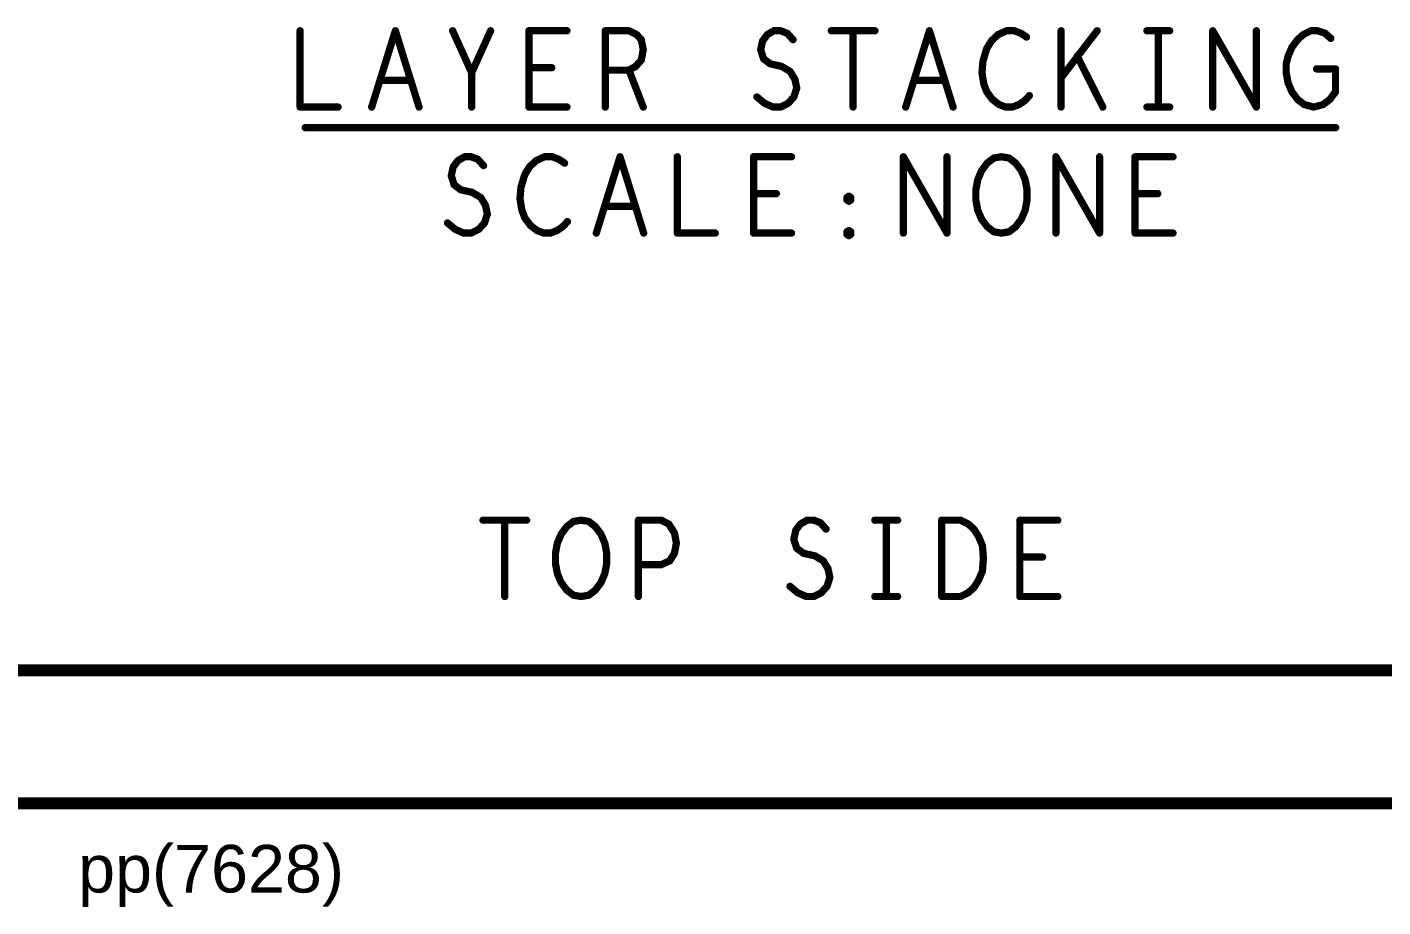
# Model space of a CAD drawing. Header units: inches. Extents: x -2.1 to 89.3, y -5.7 to 33.
# Drawn here: x 19.33 to 47.77, y 14.56 to 33 of the extents above; entities that cross this region are included whole.
import ezdxf

# ---------------------------------------------------------------- set-up
doc = ezdxf.new("R2010")
doc.units = ezdxf.units.IN
doc.header["$MEASUREMENT"] = 0
doc.layers.add('DRILLDRAWING', color=1, linetype='Continuous')
doc.styles.get("Standard").update_dxf_attribs({"font": 'arial.ttf'})

msp = doc.modelspace()

# ---------------------------------------------------------------- linework, layer by layer
at = {"layer": 'DRILLDRAWING'}
for points, const_width in [([(25.054, 31.328), (25.054, 32.928)], 0.152), ([(26.555, 31.328), (27.052, 32.928)], 0.152), ([(27.052, 32.928), (27.549, 31.328)], 0.152), ([(28.254, 32.928), (28.652, 32.048)], 0.152), ([(28.652, 32.048), (29.05, 32.928)], 0.152), ([(29.855, 32.928), (30.651, 32.928)], 0.152), ([(29.855, 31.328), (29.855, 32.928)], 0.152), ([(31.455, 32.928), (31.952, 32.928)], 0.152), ([(31.455, 31.328), (31.455, 32.928)], 0.152), ([(31.952, 32.928), (32.111, 32.848)], 0.152), ([(34.854, 32.848), (34.993, 32.928)], 0.152), ([(34.993, 32.928), (35.133, 32.928)], 0.152), ([(35.133, 32.928), (35.272, 32.875)], 0.152), ([(36.196, 32.928), (37.111, 32.928)], 0.152), ([(36.653, 31.328), (36.653, 32.928)], 0.152), ([(37.756, 31.328), (38.254, 32.928)], 0.152), ([(38.254, 32.928), (38.751, 31.328)], 0.152), ([(39.694, 32.848), (39.874, 32.928)], 0.152), ([(39.874, 32.928), (40.033, 32.928)], 0.152), ([(40.033, 32.928), (40.172, 32.875)], 0.152), ([(41.016, 31.941), (41.772, 32.928)], 0.152), ([(41.016, 31.328), (41.016, 32.928)], 0.152), ([(42.815, 32.928), (43.293, 32.928)], 0.152), ([(43.054, 31.328), (43.054, 32.928)], 0.152), ([(44.197, 32.928), (45.112, 31.328)], 0.152), ([(44.197, 31.328), (44.197, 32.928)], 0.152), ([(45.112, 31.328), (45.112, 32.928)], 0.152), ([(46.095, 32.848), (46.255, 32.928)], 0.152), ([(46.255, 32.928), (46.394, 32.928)], 0.152), ([(46.394, 32.928), (46.553, 32.875)], 0.152), ([(32.111, 32.848), (32.211, 32.741)], 0.152), ([(32.211, 32.741), (32.251, 32.528)], 0.152), ([(34.715, 32.528), (34.755, 32.715)], 0.152), ([(34.755, 32.715), (34.854, 32.848)], 0.152), ([(35.272, 32.875), (35.391, 32.741)], 0.152), ([(39.456, 32.555), (39.555, 32.715)], 0.152), ([(39.555, 32.715), (39.694, 32.848)], 0.152), ([(40.172, 32.875), (40.291, 32.795)], 0.152), ([(45.857, 32.581), (45.976, 32.741)], 0.152), ([(45.976, 32.741), (46.095, 32.848)], 0.152), ([(46.553, 32.875), (46.672, 32.768)], 0.152), ([(32.211, 32.315), (32.251, 32.528)], 0.152), ([(34.715, 32.528), (34.775, 32.341)], 0.152), ([(39.376, 32.288), (39.456, 32.555)], 0.152), ([(41.354, 32.395), (41.892, 31.328)], 0.152), ([(45.737, 32.235), (45.777, 32.395)], 0.152), ([(45.777, 32.395), (45.857, 32.581)], 0.152), ([(29.855, 32.154), (30.332, 32.154)], 0.152), ([(31.455, 32.101), (31.952, 32.101)], 0.152), ([(31.952, 32.101), (32.092, 32.181)], 0.152), ([(31.952, 32.101), (32.251, 31.328)], 0.152), ([(32.092, 32.181), (32.211, 32.315)], 0.152), ([(34.775, 32.341), (34.914, 32.235)], 0.152), ([(34.914, 32.235), (35.153, 32.181)], 0.152), ([(35.153, 32.181), (35.332, 32.074)], 0.152), ([(35.332, 32.074), (35.431, 31.914)], 0.152), ([(39.356, 32.048), (39.376, 32.288)], 0.152), ([(45.737, 32.048), (45.737, 32.235)], 0.152), ([(46.374, 32.128), (46.772, 32.128)], 0.152), ([(46.772, 31.648), (46.772, 32.128)], 0.152), ([(26.734, 31.888), (27.37, 31.888)], 0.152), ([(28.652, 31.328), (28.652, 32.048)], 0.152), ([(35.431, 31.914), (35.471, 31.728)], 0.152), ([(37.935, 31.888), (38.572, 31.888)], 0.152), ([(39.356, 32.048), (39.396, 31.808)], 0.152), ([(39.396, 31.808), (39.456, 31.648)], 0.152), ([(45.737, 32.048), (45.777, 31.834)], 0.152), ([(45.777, 31.834), (45.857, 31.648)], 0.152), ([(34.635, 31.541), (34.795, 31.408)], 0.152), ([(35.292, 31.408), (35.411, 31.541)], 0.152), ([(35.411, 31.541), (35.471, 31.728)], 0.152), ([(39.456, 31.648), (39.575, 31.488)], 0.152), ([(40.252, 31.461), (40.351, 31.568)], 0.152), ([(45.857, 31.648), (45.976, 31.488)], 0.152), ([(46.653, 31.488), (46.772, 31.648)], 0.152), ([(25.054, 31.328), (25.85, 31.328)], 0.152), ([(29.855, 31.328), (30.651, 31.328)], 0.152), ([(34.795, 31.408), (34.974, 31.328)], 0.152), ([(34.974, 31.328), (35.133, 31.328)], 0.152), ([(35.133, 31.328), (35.292, 31.408)], 0.152), ([(39.575, 31.488), (39.715, 31.381)], 0.152), ([(39.715, 31.381), (39.854, 31.328)], 0.152), ([(39.854, 31.328), (39.993, 31.328)], 0.152), ([(39.993, 31.328), (40.132, 31.381)], 0.152), ([(40.132, 31.381), (40.252, 31.461)], 0.152), ([(42.815, 31.328), (43.293, 31.328)], 0.152), ([(45.976, 31.488), (46.115, 31.381)], 0.152), ([(46.115, 31.381), (46.314, 31.328)], 0.152), ([(46.314, 31.328), (46.513, 31.381)], 0.152), ([(46.513, 31.381), (46.653, 31.488)], 0.152), ([(25.16, 30.896), (46.775, 30.896)], 0.152), ([(28.225, 29.886), (28.265, 30.073)], 0.152), ([(28.265, 30.073), (28.365, 30.206)], 0.152), ([(28.365, 30.206), (28.504, 30.286)], 0.152), ([(28.504, 30.286), (28.643, 30.286)], 0.152), ([(28.643, 30.286), (28.782, 30.233)], 0.152), ([(28.782, 30.233), (28.902, 30.1)], 0.152), ([(29.766, 29.913), (29.865, 30.073)], 0.152), ([(29.865, 30.073), (30.004, 30.206)], 0.152), ([(30.004, 30.206), (30.183, 30.286)], 0.152), ([(30.183, 30.286), (30.343, 30.286)], 0.152), ([(30.343, 30.286), (30.482, 30.233)], 0.152), ([(30.482, 30.233), (30.601, 30.153)], 0.152), ([(31.267, 28.686), (31.764, 30.286)], 0.152), ([(31.764, 30.286), (32.261, 28.686)], 0.152), ([(32.966, 28.686), (32.966, 30.286)], 0.152), ([(34.566, 30.286), (35.362, 30.286)], 0.152), ([(34.566, 28.686), (34.566, 30.286)], 0.152), ([(37.707, 30.286), (38.622, 28.686)], 0.152), ([(37.707, 28.686), (37.707, 30.286)], 0.152), ([(38.622, 28.686), (38.622, 30.286)], 0.152), ([(39.347, 29.993), (39.466, 30.153)], 0.152), ([(39.466, 30.153), (39.606, 30.26)], 0.152), ([(39.606, 30.26), (39.765, 30.286)], 0.152), ([(39.765, 30.286), (39.924, 30.26)], 0.152), ([(39.924, 30.26), (40.063, 30.153)], 0.152), ([(40.063, 30.153), (40.183, 29.993)], 0.152), ([(40.907, 30.286), (41.823, 28.686)], 0.152), ([(40.907, 28.686), (40.907, 30.286)], 0.152), ([(41.823, 28.686), (41.823, 30.286)], 0.152), ([(42.567, 30.286), (43.363, 30.286)], 0.152), ([(42.567, 28.686), (42.567, 30.286)], 0.152), ([(28.225, 29.886), (28.285, 29.7)], 0.152), ([(29.686, 29.646), (29.766, 29.913)], 0.152), ([(39.228, 29.593), (39.268, 29.806)], 0.152), ([(39.268, 29.806), (39.347, 29.993)], 0.152), ([(40.183, 29.993), (40.262, 29.806)], 0.152), ([(40.262, 29.806), (40.302, 29.593)], 0.152), ([(28.285, 29.7), (28.424, 29.593)], 0.152), ([(28.424, 29.593), (28.663, 29.54)], 0.152), ([(28.663, 29.54), (28.842, 29.433)], 0.152), ([(29.666, 29.406), (29.686, 29.646)], 0.152), ([(34.566, 29.513), (35.044, 29.513)], 0.152), ([(39.228, 29.38), (39.228, 29.593)], 0.152), ([(40.302, 29.38), (40.302, 29.593)], 0.152), ([(42.567, 29.513), (43.045, 29.513)], 0.152), ([(28.842, 29.433), (28.941, 29.273)], 0.152), ([(28.941, 29.273), (28.981, 29.086)], 0.152), ([(29.666, 29.406), (29.706, 29.166)], 0.152), ([(31.446, 29.246), (32.082, 29.246)], 0.152), ([(36.525, 29.433), (36.564, 29.46)], 0.152), ([(36.525, 29.38), (36.525, 29.433)], 0.152), ([(36.525, 29.38), (36.564, 29.353)], 0.152), ([(36.564, 29.46), (36.604, 29.433)], 0.152), ([(36.564, 29.353), (36.604, 29.38)], 0.152), ([(36.604, 29.38), (36.604, 29.433)], 0.152), ([(39.228, 29.38), (39.268, 29.166)], 0.152), ([(40.262, 29.166), (40.302, 29.38)], 0.152), ([(28.922, 28.899), (28.981, 29.086)], 0.152), ([(29.706, 29.166), (29.766, 29.006)], 0.152), ([(29.766, 29.006), (29.885, 28.846)], 0.152), ([(39.268, 29.166), (39.347, 28.979)], 0.152), ([(39.347, 28.979), (39.466, 28.819)], 0.152), ([(40.063, 28.819), (40.183, 28.979)], 0.152), ([(40.183, 28.979), (40.262, 29.166)], 0.152), ([(28.146, 28.899), (28.305, 28.766)], 0.152), ([(28.305, 28.766), (28.484, 28.686)], 0.152), ([(28.484, 28.686), (28.643, 28.686)], 0.152), ([(28.643, 28.686), (28.802, 28.766)], 0.152), ([(28.802, 28.766), (28.922, 28.899)], 0.152), ([(29.885, 28.846), (30.024, 28.739)], 0.152), ([(30.024, 28.739), (30.164, 28.686)], 0.152), ([(30.164, 28.686), (30.303, 28.686)], 0.152), ([(30.303, 28.686), (30.442, 28.739)], 0.152), ([(30.442, 28.739), (30.562, 28.819)], 0.152), ([(30.562, 28.819), (30.661, 28.926)], 0.152), ([(32.966, 28.686), (33.762, 28.686)], 0.152), ([(34.566, 28.686), (35.362, 28.686)], 0.152), ([(36.525, 28.713), (36.564, 28.739)], 0.152), ([(36.525, 28.659), (36.525, 28.713)], 0.152), ([(36.525, 28.659), (36.564, 28.633)], 0.152), ([(36.564, 28.739), (36.604, 28.713)], 0.152), ([(36.564, 28.633), (36.604, 28.659)], 0.152), ([(36.604, 28.659), (36.604, 28.713)], 0.152), ([(39.466, 28.819), (39.606, 28.713)], 0.152), ([(39.606, 28.713), (39.765, 28.686)], 0.152), ([(39.765, 28.686), (39.924, 28.713)], 0.152), ([(39.924, 28.713), (40.063, 28.819)], 0.152), ([(42.567, 28.686), (43.363, 28.686)], 0.152), ([(28.89, 22.666), (29.805, 22.666)], 0.152), ([(29.347, 21.066), (29.347, 22.666)], 0.152), ([(30.53, 22.373), (30.649, 22.533)], 0.152), ([(30.649, 22.533), (30.788, 22.64)], 0.152), ([(30.788, 22.64), (30.948, 22.666)], 0.152), ([(30.948, 22.666), (31.107, 22.64)], 0.152), ([(31.107, 22.64), (31.246, 22.533)], 0.152), ([(31.246, 22.533), (31.365, 22.373)], 0.152), ([(32.15, 22.666), (32.627, 22.666)], 0.152), ([(32.15, 21.066), (32.15, 22.666)], 0.152), ([(32.627, 22.666), (32.786, 22.586)], 0.152), ([(32.786, 22.586), (32.906, 22.4)], 0.152), ([(32.906, 22.4), (32.946, 22.186)], 0.152), ([(35.41, 22.266), (35.45, 22.453)], 0.152), ([(35.45, 22.453), (35.549, 22.586)], 0.152), ([(35.549, 22.586), (35.688, 22.666)], 0.152), ([(35.688, 22.666), (35.828, 22.666)], 0.152), ([(35.828, 22.666), (35.967, 22.613)], 0.152), ([(35.967, 22.613), (36.086, 22.48)], 0.152), ([(37.11, 22.666), (37.587, 22.666)], 0.152), ([(37.348, 21.066), (37.348, 22.666)], 0.152), ([(38.511, 22.666), (38.909, 22.666)], 0.152), ([(38.511, 21.066), (38.511, 22.666)], 0.152), ([(38.909, 22.666), (39.068, 22.586)], 0.152), ([(39.068, 22.586), (39.187, 22.48)], 0.152), ([(39.187, 22.48), (39.287, 22.32)], 0.152), ([(40.151, 22.666), (40.947, 22.666)], 0.152), ([(40.151, 21.066), (40.151, 22.666)], 0.152), ([(30.41, 21.973), (30.45, 22.186)], 0.152), ([(30.45, 22.186), (30.53, 22.373)], 0.152), ([(31.365, 22.373), (31.445, 22.186)], 0.152), ([(31.445, 22.186), (31.485, 21.973)], 0.152), ([(32.906, 21.973), (32.946, 22.186)], 0.152), ([(35.41, 22.266), (35.469, 22.08)], 0.152), ([(39.287, 22.32), (39.366, 22.133)], 0.152), ([(39.366, 22.133), (39.386, 21.866)], 0.152), ([(30.41, 21.76), (30.41, 21.973)], 0.152), ([(31.485, 21.76), (31.485, 21.973)], 0.152), ([(32.806, 21.813), (32.906, 21.973)], 0.152), ([(35.469, 22.08), (35.609, 21.973)], 0.152), ([(35.609, 21.973), (35.848, 21.92)], 0.152), ([(35.848, 21.92), (36.027, 21.813)], 0.152), ([(39.366, 21.6), (39.386, 21.866)], 0.152), ([(40.151, 21.893), (40.628, 21.893)], 0.152), ([(30.41, 21.76), (30.45, 21.546)], 0.152), ([(30.45, 21.546), (30.53, 21.359)], 0.152), ([(31.365, 21.359), (31.445, 21.546)], 0.152), ([(31.445, 21.546), (31.485, 21.76)], 0.152), ([(32.15, 21.733), (32.627, 21.733)], 0.152), ([(32.627, 21.733), (32.806, 21.813)], 0.152), ([(36.027, 21.813), (36.126, 21.653)], 0.152), ([(36.126, 21.653), (36.166, 21.466)], 0.152), ([(39.287, 21.413), (39.366, 21.6)], 0.152), ([(30.53, 21.359), (30.649, 21.199)], 0.152), ([(31.246, 21.199), (31.365, 21.359)], 0.152), ([(35.33, 21.279), (35.49, 21.146)], 0.152), ([(35.987, 21.146), (36.106, 21.279)], 0.152), ([(36.106, 21.279), (36.166, 21.466)], 0.152), ([(39.068, 21.146), (39.187, 21.253)], 0.152), ([(39.187, 21.253), (39.287, 21.413)], 0.152), ([(30.649, 21.199), (30.788, 21.093)], 0.152), ([(30.788, 21.093), (30.948, 21.066)], 0.152), ([(30.948, 21.066), (31.107, 21.093)], 0.152), ([(31.107, 21.093), (31.246, 21.199)], 0.152), ([(35.49, 21.146), (35.669, 21.066)], 0.152), ([(35.669, 21.066), (35.828, 21.066)], 0.152), ([(35.828, 21.066), (35.987, 21.146)], 0.152), ([(37.11, 21.066), (37.587, 21.066)], 0.152), ([(38.511, 21.066), (38.909, 21.066)], 0.152), ([(38.909, 21.066), (39.068, 21.146)], 0.152), ([(40.151, 21.066), (40.947, 21.066)], 0.152), ([(10.257, 19.52), (63.267, 19.52)], 0.254), ([(10.257, 16.73), (63.267, 16.73)], 0.254)]:
    msp.add_lwpolyline(points, dxfattribs=dict(at, const_width=const_width))
at = {"layer": 'DRILLDRAWING', "const_width": 0.0762}
for points in [[(25.016, 32.928, 1), (25.092, 32.928, 1)], [(27.014, 32.928, 1), (27.09, 32.928, 1)], [(27.014, 32.928, 1), (27.09, 32.928, 1)], [(28.216, 32.928, 1), (28.292, 32.928, 1)], [(29.012, 32.928, 1), (29.088, 32.928, 1)], [(29.816, 32.928, 1), (29.893, 32.928, 1)], [(29.816, 32.928, 1), (29.893, 32.928, 1)], [(30.612, 32.928, 1), (30.689, 32.928, 1)], [(31.417, 32.928, 1), (31.493, 32.928, 1)], [(31.417, 32.928, 1), (31.493, 32.928, 1)], [(31.914, 32.928, 1), (31.99, 32.928, 1)], [(31.914, 32.928, 1), (31.99, 32.928, 1)], [(34.955, 32.928, 1), (35.032, 32.928, 1)], [(34.955, 32.928, 1), (35.032, 32.928, 1)], [(35.095, 32.928, 1), (35.171, 32.928, 1)], [(35.095, 32.928, 1), (35.171, 32.928, 1)], [(36.158, 32.928, 1), (36.234, 32.928, 1)], [(36.615, 32.928, 1), (36.691, 32.928, 1)], [(37.073, 32.928, 1), (37.149, 32.928, 1)], [(38.215, 32.928, 1), (38.292, 32.928, 1)], [(38.215, 32.928, 1), (38.292, 32.928, 1)], [(39.835, 32.928, 1), (39.912, 32.928, 1)], [(39.835, 32.928, 1), (39.912, 32.928, 1)], [(39.995, 32.928, 1), (40.071, 32.928, 1)], [(39.995, 32.928, 1), (40.071, 32.928, 1)], [(40.978, 32.928, 1), (41.054, 32.928, 1)], [(41.734, 32.928, 1), (41.81, 32.928, 1)], [(42.777, 32.928, 1), (42.853, 32.928, 1)], [(43.016, 32.928, 1), (43.092, 32.928, 1)], [(43.255, 32.928, 1), (43.331, 32.928, 1)], [(44.159, 32.928, 1), (44.235, 32.928, 1)], [(44.159, 32.928, 1), (44.235, 32.928, 1)], [(45.074, 32.928, 1), (45.15, 32.928, 1)], [(46.216, 32.928, 1), (46.293, 32.928, 1)], [(46.216, 32.928, 1), (46.293, 32.928, 1)], [(46.356, 32.928, 1), (46.432, 32.928, 1)], [(46.356, 32.928, 1), (46.432, 32.928, 1)], [(32.073, 32.848, 1), (32.149, 32.848, 1)], [(32.073, 32.848, 1), (32.149, 32.848, 1)], [(32.173, 32.741, 1), (32.249, 32.741, 1)], [(32.173, 32.741, 1), (32.249, 32.741, 1)], [(34.717, 32.715, 1), (34.793, 32.715, 1)], [(34.717, 32.715, 1), (34.793, 32.715, 1)], [(34.816, 32.848, 1), (34.892, 32.848, 1)], [(34.816, 32.848, 1), (34.892, 32.848, 1)], [(35.234, 32.875, 1), (35.31, 32.875, 1)], [(35.234, 32.875, 1), (35.31, 32.875, 1)], [(35.353, 32.741, 1), (35.43, 32.741, 1)], [(39.517, 32.715, 1), (39.593, 32.715, 1)], [(39.517, 32.715, 1), (39.593, 32.715, 1)], [(39.656, 32.848, 1), (39.733, 32.848, 1)], [(39.656, 32.848, 1), (39.733, 32.848, 1)], [(40.134, 32.875, 1), (40.21, 32.875, 1)], [(40.134, 32.875, 1), (40.21, 32.875, 1)], [(40.253, 32.795, 1), (40.329, 32.795, 1)], [(45.938, 32.741, 1), (46.014, 32.741, 1)], [(45.938, 32.741, 1), (46.014, 32.741, 1)], [(46.057, 32.848, 1), (46.133, 32.848, 1)], [(46.057, 32.848, 1), (46.133, 32.848, 1)], [(46.515, 32.875, 1), (46.591, 32.875, 1)], [(46.515, 32.875, 1), (46.591, 32.875, 1)], [(46.634, 32.768, 1), (46.71, 32.768, 1)], [(32.213, 32.528, 1), (32.289, 32.528, 1)], [(32.213, 32.528, 1), (32.289, 32.528, 1)], [(34.677, 32.528, 1), (34.753, 32.528, 1)], [(34.677, 32.528, 1), (34.753, 32.528, 1)], [(39.418, 32.555, 1), (39.494, 32.555, 1)], [(39.418, 32.555, 1), (39.494, 32.555, 1)], [(41.316, 32.395, 1), (41.392, 32.395, 1)], [(45.739, 32.395, 1), (45.815, 32.395, 1)], [(45.739, 32.395, 1), (45.815, 32.395, 1)], [(45.818, 32.581, 1), (45.895, 32.581, 1)], [(45.818, 32.581, 1), (45.895, 32.581, 1)], [(29.816, 32.154, 1), (29.893, 32.154, 1)], [(30.294, 32.154, 1), (30.37, 32.154, 1)], [(31.417, 32.101, 1), (31.493, 32.101, 1)], [(31.914, 32.101, 1), (31.99, 32.101, 1)], [(31.914, 32.101, 1), (31.99, 32.101, 1)], [(31.914, 32.101, 1), (31.99, 32.101, 1)], [(32.053, 32.181, 1), (32.13, 32.181, 1)], [(32.053, 32.181, 1), (32.13, 32.181, 1)], [(32.173, 32.315, 1), (32.249, 32.315, 1)], [(32.173, 32.315, 1), (32.249, 32.315, 1)], [(34.736, 32.341, 1), (34.813, 32.341, 1)], [(34.736, 32.341, 1), (34.813, 32.341, 1)], [(34.876, 32.235, 1), (34.952, 32.235, 1)], [(34.876, 32.235, 1), (34.952, 32.235, 1)], [(35.115, 32.181, 1), (35.191, 32.181, 1)], [(35.115, 32.181, 1), (35.191, 32.181, 1)], [(35.294, 32.074, 1), (35.37, 32.074, 1)], [(35.294, 32.074, 1), (35.37, 32.074, 1)], [(39.338, 32.288, 1), (39.414, 32.288, 1)], [(39.338, 32.288, 1), (39.414, 32.288, 1)], [(45.699, 32.235, 1), (45.775, 32.235, 1)], [(45.699, 32.235, 1), (45.775, 32.235, 1)], [(46.336, 32.128, 1), (46.412, 32.128, 1)], [(46.734, 32.128, 1), (46.81, 32.128, 1)], [(46.734, 32.128, 1), (46.81, 32.128, 1)], [(26.696, 31.888, 1), (26.772, 31.888, 1)], [(27.332, 31.888, 1), (27.409, 31.888, 1)], [(28.614, 32.048, 1), (28.69, 32.048, 1)], [(28.614, 32.048, 1), (28.69, 32.048, 1)], [(28.614, 32.048, 1), (28.69, 32.048, 1)], [(35.393, 31.914, 1), (35.469, 31.914, 1)], [(35.393, 31.914, 1), (35.469, 31.914, 1)], [(37.897, 31.888, 1), (37.973, 31.888, 1)], [(38.534, 31.888, 1), (38.61, 31.888, 1)], [(39.318, 32.048, 1), (39.395, 32.048, 1)], [(39.318, 32.048, 1), (39.395, 32.048, 1)], [(39.358, 31.808, 1), (39.434, 31.808, 1)], [(39.358, 31.808, 1), (39.434, 31.808, 1)], [(40.978, 31.941, 1), (41.054, 31.941, 1)], [(45.699, 32.048, 1), (45.775, 32.048, 1)], [(45.699, 32.048, 1), (45.775, 32.048, 1)], [(45.739, 31.834, 1), (45.815, 31.834, 1)], [(45.739, 31.834, 1), (45.815, 31.834, 1)], [(34.597, 31.541, 1), (34.673, 31.541, 1)], [(35.373, 31.541, 1), (35.449, 31.541, 1)], [(35.373, 31.541, 1), (35.449, 31.541, 1)], [(35.433, 31.728, 1), (35.509, 31.728, 1)], [(35.433, 31.728, 1), (35.509, 31.728, 1)], [(39.418, 31.648, 1), (39.494, 31.648, 1)], [(39.418, 31.648, 1), (39.494, 31.648, 1)], [(40.313, 31.568, 1), (40.389, 31.568, 1)], [(45.818, 31.648, 1), (45.895, 31.648, 1)], [(45.818, 31.648, 1), (45.895, 31.648, 1)], [(46.734, 31.648, 1), (46.81, 31.648, 1)], [(46.734, 31.648, 1), (46.81, 31.648, 1)], [(25.016, 31.328, 1), (25.092, 31.328, 1)], [(25.016, 31.328, 1), (25.092, 31.328, 1)], [(25.812, 31.328, 1), (25.888, 31.328, 1)], [(26.517, 31.328, 1), (26.593, 31.328, 1)], [(27.511, 31.328, 1), (27.588, 31.328, 1)], [(28.614, 31.328, 1), (28.69, 31.328, 1)], [(29.816, 31.328, 1), (29.893, 31.328, 1)], [(29.816, 31.328, 1), (29.893, 31.328, 1)], [(30.612, 31.328, 1), (30.689, 31.328, 1)], [(31.417, 31.328, 1), (31.493, 31.328, 1)], [(32.213, 31.328, 1), (32.289, 31.328, 1)], [(34.756, 31.408, 1), (34.833, 31.408, 1)], [(34.756, 31.408, 1), (34.833, 31.408, 1)], [(34.936, 31.328, 1), (35.012, 31.328, 1)], [(34.936, 31.328, 1), (35.012, 31.328, 1)], [(35.095, 31.328, 1), (35.171, 31.328, 1)], [(35.095, 31.328, 1), (35.171, 31.328, 1)], [(35.254, 31.408, 1), (35.33, 31.408, 1)], [(35.254, 31.408, 1), (35.33, 31.408, 1)], [(36.615, 31.328, 1), (36.691, 31.328, 1)], [(37.718, 31.328, 1), (37.794, 31.328, 1)], [(38.713, 31.328, 1), (38.789, 31.328, 1)], [(39.537, 31.488, 1), (39.613, 31.488, 1)], [(39.537, 31.488, 1), (39.613, 31.488, 1)], [(39.676, 31.381, 1), (39.753, 31.381, 1)], [(39.676, 31.381, 1), (39.753, 31.381, 1)], [(39.816, 31.328, 1), (39.892, 31.328, 1)], [(39.816, 31.328, 1), (39.892, 31.328, 1)], [(39.955, 31.328, 1), (40.031, 31.328, 1)], [(39.955, 31.328, 1), (40.031, 31.328, 1)], [(40.094, 31.381, 1), (40.17, 31.381, 1)], [(40.094, 31.381, 1), (40.17, 31.381, 1)], [(40.214, 31.461, 1), (40.29, 31.461, 1)], [(40.214, 31.461, 1), (40.29, 31.461, 1)], [(40.978, 31.328, 1), (41.054, 31.328, 1)], [(41.853, 31.328, 1), (41.93, 31.328, 1)], [(42.777, 31.328, 1), (42.853, 31.328, 1)], [(43.016, 31.328, 1), (43.092, 31.328, 1)], [(43.255, 31.328, 1), (43.331, 31.328, 1)], [(44.159, 31.328, 1), (44.235, 31.328, 1)], [(45.074, 31.328, 1), (45.15, 31.328, 1)], [(45.074, 31.328, 1), (45.15, 31.328, 1)], [(45.938, 31.488, 1), (46.014, 31.488, 1)], [(45.938, 31.488, 1), (46.014, 31.488, 1)], [(46.077, 31.381, 1), (46.153, 31.381, 1)], [(46.077, 31.381, 1), (46.153, 31.381, 1)], [(46.276, 31.328, 1), (46.352, 31.328, 1)], [(46.276, 31.328, 1), (46.352, 31.328, 1)], [(46.475, 31.381, 1), (46.551, 31.381, 1)], [(46.475, 31.381, 1), (46.551, 31.381, 1)], [(46.614, 31.488, 1), (46.691, 31.488, 1)], [(46.614, 31.488, 1), (46.691, 31.488, 1)], [(25.122, 30.896, 1), (25.198, 30.896, 1)], [(46.737, 30.896, 1), (46.813, 30.896, 1)], [(28.227, 30.073, 1), (28.303, 30.073, 1)], [(28.227, 30.073, 1), (28.303, 30.073, 1)], [(28.326, 30.206, 1), (28.403, 30.206, 1)], [(28.326, 30.206, 1), (28.403, 30.206, 1)], [(28.466, 30.286, 1), (28.542, 30.286, 1)], [(28.466, 30.286, 1), (28.542, 30.286, 1)], [(28.605, 30.286, 1), (28.681, 30.286, 1)], [(28.605, 30.286, 1), (28.681, 30.286, 1)], [(28.744, 30.233, 1), (28.82, 30.233, 1)], [(28.744, 30.233, 1), (28.82, 30.233, 1)], [(28.864, 30.1, 1), (28.94, 30.1, 1)], [(29.827, 30.073, 1), (29.903, 30.073, 1)], [(29.827, 30.073, 1), (29.903, 30.073, 1)], [(29.966, 30.206, 1), (30.042, 30.206, 1)], [(29.966, 30.206, 1), (30.042, 30.206, 1)], [(30.145, 30.286, 1), (30.222, 30.286, 1)], [(30.145, 30.286, 1), (30.222, 30.286, 1)], [(30.305, 30.286, 1), (30.381, 30.286, 1)], [(30.305, 30.286, 1), (30.381, 30.286, 1)], [(30.444, 30.233, 1), (30.52, 30.233, 1)], [(30.444, 30.233, 1), (30.52, 30.233, 1)], [(30.563, 30.153, 1), (30.639, 30.153, 1)], [(31.726, 30.286, 1), (31.802, 30.286, 1)], [(31.726, 30.286, 1), (31.802, 30.286, 1)], [(32.928, 30.286, 1), (33.004, 30.286, 1)], [(34.528, 30.286, 1), (34.604, 30.286, 1)], [(34.528, 30.286, 1), (34.604, 30.286, 1)], [(35.324, 30.286, 1), (35.4, 30.286, 1)], [(37.669, 30.286, 1), (37.745, 30.286, 1)], [(37.669, 30.286, 1), (37.745, 30.286, 1)], [(38.584, 30.286, 1), (38.66, 30.286, 1)], [(39.428, 30.153, 1), (39.504, 30.153, 1)], [(39.428, 30.153, 1), (39.504, 30.153, 1)], [(39.567, 30.26, 1), (39.644, 30.26, 1)], [(39.567, 30.26, 1), (39.644, 30.26, 1)], [(39.727, 30.286, 1), (39.803, 30.286, 1)], [(39.727, 30.286, 1), (39.803, 30.286, 1)], [(39.886, 30.26, 1), (39.962, 30.26, 1)], [(39.886, 30.26, 1), (39.962, 30.26, 1)], [(40.025, 30.153, 1), (40.101, 30.153, 1)], [(40.025, 30.153, 1), (40.101, 30.153, 1)], [(40.869, 30.286, 1), (40.945, 30.286, 1)], [(40.869, 30.286, 1), (40.945, 30.286, 1)], [(41.785, 30.286, 1), (41.861, 30.286, 1)], [(42.529, 30.286, 1), (42.605, 30.286, 1)], [(42.529, 30.286, 1), (42.605, 30.286, 1)], [(43.325, 30.286, 1), (43.401, 30.286, 1)], [(28.187, 29.886, 1), (28.263, 29.886, 1)], [(28.187, 29.886, 1), (28.263, 29.886, 1)], [(29.728, 29.913, 1), (29.804, 29.913, 1)], [(29.728, 29.913, 1), (29.804, 29.913, 1)], [(39.229, 29.806, 1), (39.306, 29.806, 1)], [(39.229, 29.806, 1), (39.306, 29.806, 1)], [(39.309, 29.993, 1), (39.385, 29.993, 1)], [(39.309, 29.993, 1), (39.385, 29.993, 1)], [(40.145, 29.993, 1), (40.221, 29.993, 1)], [(40.145, 29.993, 1), (40.221, 29.993, 1)], [(40.224, 29.806, 1), (40.3, 29.806, 1)], [(40.224, 29.806, 1), (40.3, 29.806, 1)], [(28.247, 29.7, 1), (28.323, 29.7, 1)], [(28.247, 29.7, 1), (28.323, 29.7, 1)], [(28.386, 29.593, 1), (28.462, 29.593, 1)], [(28.386, 29.593, 1), (28.462, 29.593, 1)], [(28.625, 29.54, 1), (28.701, 29.54, 1)], [(28.625, 29.54, 1), (28.701, 29.54, 1)], [(29.648, 29.646, 1), (29.724, 29.646, 1)], [(29.648, 29.646, 1), (29.724, 29.646, 1)], [(34.528, 29.513, 1), (34.604, 29.513, 1)], [(35.006, 29.513, 1), (35.082, 29.513, 1)], [(39.19, 29.593, 1), (39.266, 29.593, 1)], [(39.19, 29.593, 1), (39.266, 29.593, 1)], [(40.264, 29.593, 1), (40.34, 29.593, 1)], [(40.264, 29.593, 1), (40.34, 29.593, 1)], [(42.529, 29.513, 1), (42.605, 29.513, 1)], [(43.007, 29.513, 1), (43.083, 29.513, 1)], [(28.804, 29.433, 1), (28.88, 29.433, 1)], [(28.804, 29.433, 1), (28.88, 29.433, 1)], [(28.903, 29.273, 1), (28.979, 29.273, 1)], [(28.903, 29.273, 1), (28.979, 29.273, 1)], [(29.628, 29.406, 1), (29.704, 29.406, 1)], [(29.628, 29.406, 1), (29.704, 29.406, 1)], [(31.407, 29.246, 1), (31.484, 29.246, 1)], [(32.044, 29.246, 1), (32.12, 29.246, 1)], [(36.486, 29.433, 1), (36.563, 29.433, 1)], [(36.486, 29.433, 1), (36.563, 29.433, 1)], [(36.486, 29.38, 1), (36.563, 29.38, 1)], [(36.486, 29.38, 1), (36.563, 29.38, 1)], [(36.526, 29.46, 1), (36.603, 29.46, 1)], [(36.526, 29.46, 1), (36.603, 29.46, 1)], [(36.526, 29.353, 1), (36.603, 29.353, 1)], [(36.526, 29.353, 1), (36.603, 29.353, 1)], [(36.566, 29.433, 1), (36.642, 29.433, 1)], [(36.566, 29.433, 1), (36.642, 29.433, 1)], [(36.566, 29.38, 1), (36.642, 29.38, 1)], [(36.566, 29.38, 1), (36.642, 29.38, 1)], [(39.19, 29.38, 1), (39.266, 29.38, 1)], [(39.19, 29.38, 1), (39.266, 29.38, 1)], [(40.264, 29.38, 1), (40.34, 29.38, 1)], [(40.264, 29.38, 1), (40.34, 29.38, 1)], [(28.943, 29.086, 1), (29.019, 29.086, 1)], [(28.943, 29.086, 1), (29.019, 29.086, 1)], [(29.668, 29.166, 1), (29.744, 29.166, 1)], [(29.668, 29.166, 1), (29.744, 29.166, 1)], [(29.728, 29.006, 1), (29.804, 29.006, 1)], [(29.728, 29.006, 1), (29.804, 29.006, 1)], [(39.229, 29.166, 1), (39.306, 29.166, 1)], [(39.229, 29.166, 1), (39.306, 29.166, 1)], [(39.309, 28.979, 1), (39.385, 28.979, 1)], [(39.309, 28.979, 1), (39.385, 28.979, 1)], [(40.145, 28.979, 1), (40.221, 28.979, 1)], [(40.145, 28.979, 1), (40.221, 28.979, 1)], [(40.224, 29.166, 1), (40.3, 29.166, 1)], [(40.224, 29.166, 1), (40.3, 29.166, 1)], [(28.108, 28.899, 1), (28.184, 28.899, 1)], [(28.267, 28.766, 1), (28.343, 28.766, 1)], [(28.267, 28.766, 1), (28.343, 28.766, 1)], [(28.446, 28.686, 1), (28.522, 28.686, 1)], [(28.446, 28.686, 1), (28.522, 28.686, 1)], [(28.605, 28.686, 1), (28.681, 28.686, 1)], [(28.605, 28.686, 1), (28.681, 28.686, 1)], [(28.764, 28.766, 1), (28.84, 28.766, 1)], [(28.764, 28.766, 1), (28.84, 28.766, 1)], [(28.883, 28.899, 1), (28.96, 28.899, 1)], [(28.883, 28.899, 1), (28.96, 28.899, 1)], [(29.847, 28.846, 1), (29.923, 28.846, 1)], [(29.847, 28.846, 1), (29.923, 28.846, 1)], [(29.986, 28.739, 1), (30.063, 28.739, 1)], [(29.986, 28.739, 1), (30.063, 28.739, 1)], [(30.126, 28.686, 1), (30.202, 28.686, 1)], [(30.126, 28.686, 1), (30.202, 28.686, 1)], [(30.265, 28.686, 1), (30.341, 28.686, 1)], [(30.265, 28.686, 1), (30.341, 28.686, 1)], [(30.404, 28.739, 1), (30.48, 28.739, 1)], [(30.404, 28.739, 1), (30.48, 28.739, 1)], [(30.524, 28.819, 1), (30.6, 28.819, 1)], [(30.524, 28.819, 1), (30.6, 28.819, 1)], [(30.623, 28.926, 1), (30.699, 28.926, 1)], [(31.228, 28.686, 1), (31.305, 28.686, 1)], [(32.223, 28.686, 1), (32.299, 28.686, 1)], [(32.928, 28.686, 1), (33.004, 28.686, 1)], [(32.928, 28.686, 1), (33.004, 28.686, 1)], [(33.724, 28.686, 1), (33.8, 28.686, 1)], [(34.528, 28.686, 1), (34.604, 28.686, 1)], [(34.528, 28.686, 1), (34.604, 28.686, 1)], [(35.324, 28.686, 1), (35.4, 28.686, 1)], [(36.486, 28.713, 1), (36.563, 28.713, 1)], [(36.486, 28.713, 1), (36.563, 28.713, 1)], [(36.486, 28.659, 1), (36.563, 28.659, 1)], [(36.486, 28.659, 1), (36.563, 28.659, 1)], [(36.526, 28.739, 1), (36.603, 28.739, 1)], [(36.526, 28.739, 1), (36.603, 28.739, 1)], [(36.566, 28.713, 1), (36.642, 28.713, 1)], [(36.566, 28.713, 1), (36.642, 28.713, 1)], [(36.566, 28.659, 1), (36.642, 28.659, 1)], [(36.566, 28.659, 1), (36.642, 28.659, 1)], [(37.669, 28.686, 1), (37.745, 28.686, 1)], [(38.584, 28.686, 1), (38.66, 28.686, 1)], [(38.584, 28.686, 1), (38.66, 28.686, 1)], [(39.428, 28.819, 1), (39.504, 28.819, 1)], [(39.428, 28.819, 1), (39.504, 28.819, 1)], [(39.567, 28.713, 1), (39.644, 28.713, 1)], [(39.567, 28.713, 1), (39.644, 28.713, 1)], [(39.727, 28.686, 1), (39.803, 28.686, 1)], [(39.727, 28.686, 1), (39.803, 28.686, 1)], [(39.886, 28.713, 1), (39.962, 28.713, 1)], [(39.886, 28.713, 1), (39.962, 28.713, 1)], [(40.025, 28.819, 1), (40.101, 28.819, 1)], [(40.025, 28.819, 1), (40.101, 28.819, 1)], [(40.869, 28.686, 1), (40.945, 28.686, 1)], [(41.785, 28.686, 1), (41.861, 28.686, 1)], [(41.785, 28.686, 1), (41.861, 28.686, 1)], [(42.529, 28.686, 1), (42.605, 28.686, 1)], [(42.529, 28.686, 1), (42.605, 28.686, 1)], [(43.325, 28.686, 1), (43.401, 28.686, 1)], [(36.526, 28.633, 1), (36.603, 28.633, 1)], [(36.526, 28.633, 1), (36.603, 28.633, 1)], [(28.852, 22.666, 1), (28.928, 22.666, 1)], [(29.309, 22.666, 1), (29.385, 22.666, 1)], [(29.767, 22.666, 1), (29.843, 22.666, 1)], [(30.611, 22.533, 1), (30.687, 22.533, 1)], [(30.611, 22.533, 1), (30.687, 22.533, 1)], [(30.75, 22.64, 1), (30.826, 22.64, 1)], [(30.75, 22.64, 1), (30.826, 22.64, 1)], [(30.909, 22.666, 1), (30.986, 22.666, 1)], [(30.909, 22.666, 1), (30.986, 22.666, 1)], [(31.069, 22.64, 1), (31.145, 22.64, 1)], [(31.069, 22.64, 1), (31.145, 22.64, 1)], [(31.208, 22.533, 1), (31.284, 22.533, 1)], [(31.208, 22.533, 1), (31.284, 22.533, 1)], [(32.112, 22.666, 1), (32.188, 22.666, 1)], [(32.112, 22.666, 1), (32.188, 22.666, 1)], [(32.589, 22.666, 1), (32.665, 22.666, 1)], [(32.589, 22.666, 1), (32.665, 22.666, 1)], [(32.748, 22.586, 1), (32.825, 22.586, 1)], [(32.748, 22.586, 1), (32.825, 22.586, 1)], [(32.868, 22.4, 1), (32.944, 22.4, 1)], [(32.868, 22.4, 1), (32.944, 22.4, 1)], [(35.412, 22.453, 1), (35.488, 22.453, 1)], [(35.412, 22.453, 1), (35.488, 22.453, 1)], [(35.511, 22.586, 1), (35.587, 22.586, 1)], [(35.511, 22.586, 1), (35.587, 22.586, 1)], [(35.65, 22.666, 1), (35.727, 22.666, 1)], [(35.65, 22.666, 1), (35.727, 22.666, 1)], [(35.79, 22.666, 1), (35.866, 22.666, 1)], [(35.79, 22.666, 1), (35.866, 22.666, 1)], [(35.929, 22.613, 1), (36.005, 22.613, 1)], [(35.929, 22.613, 1), (36.005, 22.613, 1)], [(36.048, 22.48, 1), (36.125, 22.48, 1)], [(37.071, 22.666, 1), (37.148, 22.666, 1)], [(37.31, 22.666, 1), (37.386, 22.666, 1)], [(37.549, 22.666, 1), (37.625, 22.666, 1)], [(38.473, 22.666, 1), (38.549, 22.666, 1)], [(38.473, 22.666, 1), (38.549, 22.666, 1)], [(38.871, 22.666, 1), (38.947, 22.666, 1)], [(38.871, 22.666, 1), (38.947, 22.666, 1)], [(39.03, 22.586, 1), (39.106, 22.586, 1)], [(39.03, 22.586, 1), (39.106, 22.586, 1)], [(39.149, 22.48, 1), (39.225, 22.48, 1)], [(39.149, 22.48, 1), (39.225, 22.48, 1)], [(40.113, 22.666, 1), (40.189, 22.666, 1)], [(40.113, 22.666, 1), (40.189, 22.666, 1)], [(40.909, 22.666, 1), (40.985, 22.666, 1)], [(30.412, 22.186, 1), (30.488, 22.186, 1)], [(30.412, 22.186, 1), (30.488, 22.186, 1)], [(30.492, 22.373, 1), (30.568, 22.373, 1)], [(30.492, 22.373, 1), (30.568, 22.373, 1)], [(31.327, 22.373, 1), (31.403, 22.373, 1)], [(31.327, 22.373, 1), (31.403, 22.373, 1)], [(31.407, 22.186, 1), (31.483, 22.186, 1)], [(31.407, 22.186, 1), (31.483, 22.186, 1)], [(32.908, 22.186, 1), (32.984, 22.186, 1)], [(32.908, 22.186, 1), (32.984, 22.186, 1)], [(35.372, 22.266, 1), (35.448, 22.266, 1)], [(35.372, 22.266, 1), (35.448, 22.266, 1)], [(39.249, 22.32, 1), (39.325, 22.32, 1)], [(39.249, 22.32, 1), (39.325, 22.32, 1)], [(39.328, 22.133, 1), (39.404, 22.133, 1)], [(39.328, 22.133, 1), (39.404, 22.133, 1)], [(30.372, 21.973, 1), (30.448, 21.973, 1)], [(30.372, 21.973, 1), (30.448, 21.973, 1)], [(31.447, 21.973, 1), (31.523, 21.973, 1)], [(31.447, 21.973, 1), (31.523, 21.973, 1)], [(32.868, 21.973, 1), (32.944, 21.973, 1)], [(32.868, 21.973, 1), (32.944, 21.973, 1)], [(35.431, 22.08, 1), (35.508, 22.08, 1)], [(35.431, 22.08, 1), (35.508, 22.08, 1)], [(35.571, 21.973, 1), (35.647, 21.973, 1)], [(35.571, 21.973, 1), (35.647, 21.973, 1)], [(35.81, 21.92, 1), (35.886, 21.92, 1)], [(35.81, 21.92, 1), (35.886, 21.92, 1)], [(39.348, 21.866, 1), (39.424, 21.866, 1)], [(39.348, 21.866, 1), (39.424, 21.866, 1)], [(40.113, 21.893, 1), (40.189, 21.893, 1)], [(40.59, 21.893, 1), (40.666, 21.893, 1)], [(30.372, 21.76, 1), (30.448, 21.76, 1)], [(30.372, 21.76, 1), (30.448, 21.76, 1)], [(30.412, 21.546, 1), (30.488, 21.546, 1)], [(30.412, 21.546, 1), (30.488, 21.546, 1)], [(31.407, 21.546, 1), (31.483, 21.546, 1)], [(31.407, 21.546, 1), (31.483, 21.546, 1)], [(31.447, 21.76, 1), (31.523, 21.76, 1)], [(31.447, 21.76, 1), (31.523, 21.76, 1)], [(32.112, 21.733, 1), (32.188, 21.733, 1)], [(32.589, 21.733, 1), (32.665, 21.733, 1)], [(32.589, 21.733, 1), (32.665, 21.733, 1)], [(32.768, 21.813, 1), (32.844, 21.813, 1)], [(32.768, 21.813, 1), (32.844, 21.813, 1)], [(35.989, 21.813, 1), (36.065, 21.813, 1)], [(35.989, 21.813, 1), (36.065, 21.813, 1)], [(36.088, 21.653, 1), (36.164, 21.653, 1)], [(36.088, 21.653, 1), (36.164, 21.653, 1)], [(39.328, 21.6, 1), (39.404, 21.6, 1)], [(39.328, 21.6, 1), (39.404, 21.6, 1)], [(30.492, 21.359, 1), (30.568, 21.359, 1)], [(30.492, 21.359, 1), (30.568, 21.359, 1)], [(31.327, 21.359, 1), (31.403, 21.359, 1)], [(31.327, 21.359, 1), (31.403, 21.359, 1)], [(35.292, 21.279, 1), (35.368, 21.279, 1)], [(36.068, 21.279, 1), (36.144, 21.279, 1)], [(36.068, 21.279, 1), (36.144, 21.279, 1)], [(36.128, 21.466, 1), (36.204, 21.466, 1)], [(36.128, 21.466, 1), (36.204, 21.466, 1)], [(39.149, 21.253, 1), (39.225, 21.253, 1)], [(39.149, 21.253, 1), (39.225, 21.253, 1)], [(39.249, 21.413, 1), (39.325, 21.413, 1)], [(39.249, 21.413, 1), (39.325, 21.413, 1)], [(29.309, 21.066, 1), (29.385, 21.066, 1)], [(30.611, 21.199, 1), (30.687, 21.199, 1)], [(30.611, 21.199, 1), (30.687, 21.199, 1)], [(30.75, 21.093, 1), (30.826, 21.093, 1)], [(30.75, 21.093, 1), (30.826, 21.093, 1)], [(30.909, 21.066, 1), (30.986, 21.066, 1)], [(30.909, 21.066, 1), (30.986, 21.066, 1)], [(31.069, 21.093, 1), (31.145, 21.093, 1)], [(31.069, 21.093, 1), (31.145, 21.093, 1)], [(31.208, 21.199, 1), (31.284, 21.199, 1)], [(31.208, 21.199, 1), (31.284, 21.199, 1)], [(32.112, 21.066, 1), (32.188, 21.066, 1)], [(35.451, 21.146, 1), (35.528, 21.146, 1)], [(35.451, 21.146, 1), (35.528, 21.146, 1)], [(35.631, 21.066, 1), (35.707, 21.066, 1)], [(35.631, 21.066, 1), (35.707, 21.066, 1)], [(35.79, 21.066, 1), (35.866, 21.066, 1)], [(35.79, 21.066, 1), (35.866, 21.066, 1)], [(35.949, 21.146, 1), (36.025, 21.146, 1)], [(35.949, 21.146, 1), (36.025, 21.146, 1)], [(37.071, 21.066, 1), (37.148, 21.066, 1)], [(37.31, 21.066, 1), (37.386, 21.066, 1)], [(37.549, 21.066, 1), (37.625, 21.066, 1)], [(38.473, 21.066, 1), (38.549, 21.066, 1)], [(38.473, 21.066, 1), (38.549, 21.066, 1)], [(38.871, 21.066, 1), (38.947, 21.066, 1)], [(38.871, 21.066, 1), (38.947, 21.066, 1)], [(39.03, 21.146, 1), (39.106, 21.146, 1)], [(39.03, 21.146, 1), (39.106, 21.146, 1)], [(40.113, 21.066, 1), (40.189, 21.066, 1)], [(40.113, 21.066, 1), (40.189, 21.066, 1)], [(40.909, 21.066, 1), (40.985, 21.066, 1)]]:
    msp.add_lwpolyline(points, format="xyb", close=True, dxfattribs=at)

# ---------------------------------------------------------------- texts
at = {"layer": 'DRILLDRAWING'}
msp.add_text('pp(7628)', height=0.9975, dxfattribs=at).set_placement((20.397, 14.86))

doc.saveas('drawing.dxf')
